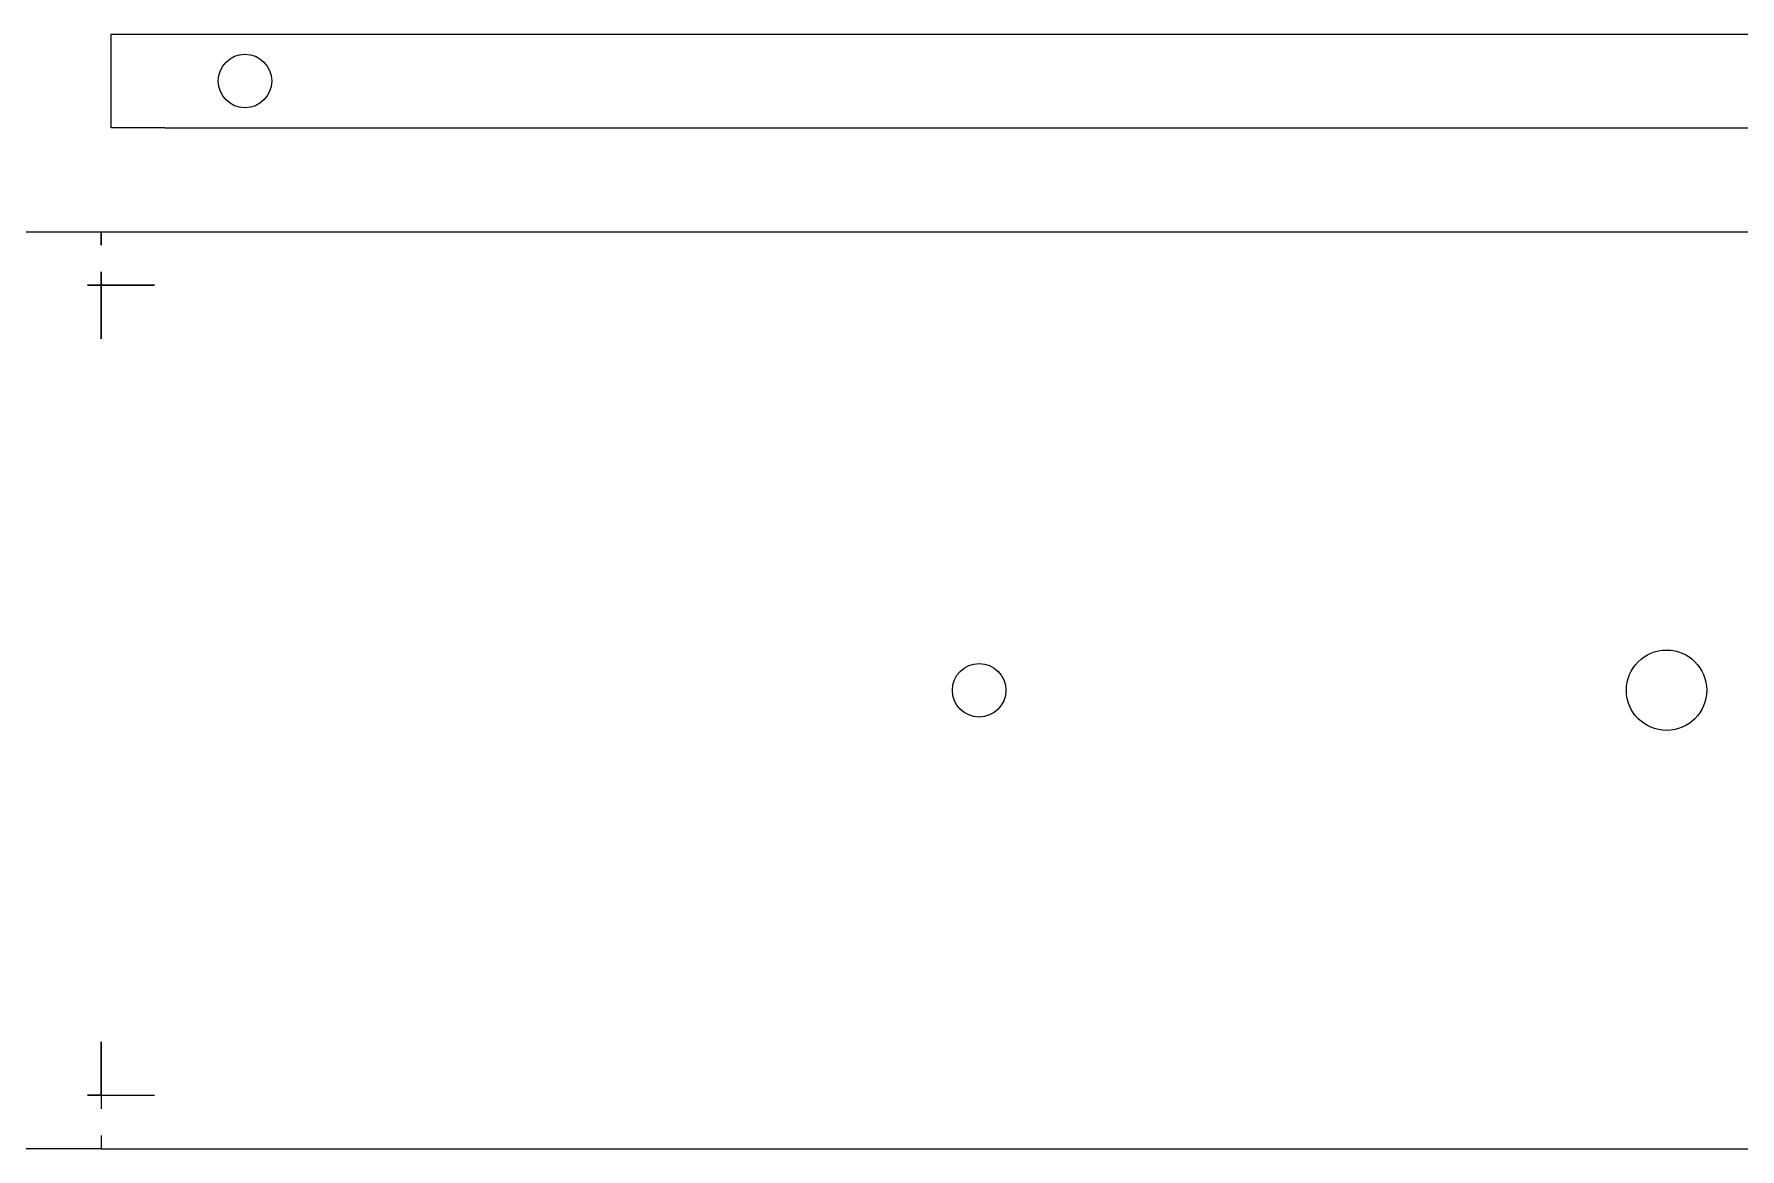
# Model space of a CAD drawing. Header units: millimetres. Extents: x -201 to 223, y -46 to -4.
# Drawn here: x 13.1 to 76.8, y -45.7 to -4.1 of the extents above; entities that cross this region are included whole.
import ezdxf

# ---------------------------------------------------------------- set-up
doc = ezdxf.new("R2010")
doc.units = ezdxf.units.MM
doc.header["$MEASUREMENT"] = 0
doc.layers.add('Layer 1', color=7, linetype='Continuous')

msp = doc.modelspace()

# ---------------------------------------------------------------- linework, layer by layer
at = {"layer": 'Layer 1', "color": 250, "lineweight": 20}
msp.add_ellipse((20.9633, -5.8085), major_axis=(0, 1), ratio=1, dxfattribs=at)
for points, knots in [([(17.9633, -7.5585), (17.9633, -7.5585), (15.9633, -7.5585), (15.9633, -7.5585), (15.9633, -7.5585), (15.9633, -7.5585), (15.9633, -4.0585), (15.9633, -4.0585), (15.9633, -4.0585), (15.9633, -4.0585), (135.9633, -4.0585), (135.9633, -4.0585), (135.9633, -4.0585), (135.9633, -4.0585), (135.9633, -7.5585), (135.9633, -7.5585), (135.9633, -7.5585), (135.9633, -7.5585), (133.9633, -7.5585), (133.9633, -7.5585)], [0, 0, 0, 0, 0.1666667, 0.1666667, 0.1666667, 0.1666667, 0.3333333, 0.3333333, 0.3333333, 0.3333333, 0.5, 0.5, 0.5, 0.5, 0.6666667, 0.6666667, 0.6666667, 0.6666667, 1, 1, 1, 1]), ([(10.5834, -11.9361), (10.5834, -11.9361), (10.5834, -11.4361), (10.5834, -11.4361), (10.5834, -11.4361), (10.5834, -11.4361), (15.5834, -11.4361), (15.5834, -11.4361), (15.5834, -11.4361), (15.5834, -11.4361), (15.5834, -11.9361), (15.5834, -11.9361)], [0, 0, 0, 0, 0.25, 0.25, 0.25, 0.25, 0.5, 0.5, 0.5, 0.5, 1, 1, 1, 1]), ([(15.5834, -11.9361), (15.5834, -11.9361), (15.5834, -11.4361), (15.5834, -11.4361), (15.5834, -11.4361), (15.5834, -11.4361), (17.5834, -11.4361), (17.5834, -11.4361)], [0, 0, 0, 0, 0.3333333, 0.3333333, 0.3333333, 0.3333333, 1, 1, 1, 1]), ([(15.5834, -12.9361), (15.5834, -12.9361), (15.5834, -13.4361), (15.5834, -13.4361), (15.5834, -13.4361), (15.5834, -13.4361), (15.0834, -13.4361), (15.0834, -13.4361)], [0, 0, 0, 0, 0.3333333, 0.3333333, 0.3333333, 0.3333333, 1, 1, 1, 1]), ([(17.5834, -13.4361), (17.5834, -13.4361), (15.5834, -13.4361), (15.5834, -13.4361), (15.5834, -13.4361), (15.5834, -13.4361), (15.5834, -12.9361), (15.5834, -12.9361)], [0, 0, 0, 0, 0.3333333, 0.3333333, 0.3333333, 0.3333333, 1, 1, 1, 1]), ([(15.0834, -13.4361), (15.0834, -13.4361), (15.5834, -13.4361), (15.5834, -13.4361), (15.5834, -13.4361), (15.5834, -13.4361), (15.5834, -15.4361), (15.5834, -15.4361)], [0, 0, 0, 0, 0.3333333, 0.3333333, 0.3333333, 0.3333333, 1, 1, 1, 1]), ([(74.0834, -27.0611), (73.255, -27.0611), (72.5834, -27.7327), (72.5834, -28.5611), (72.5834, -28.5611), (72.5834, -29.3895), (73.255, -30.0611), (74.0834, -30.0611), (74.0834, -30.0611), (74.9118, -30.0611), (75.5834, -29.3895), (75.5834, -28.5611), (75.5834, -28.5611), (75.5834, -27.7327), (74.9118, -27.0611), (74.0834, -27.0611)], [0, 0, 0, 0, 0.2, 0.2, 0.2, 0.2, 0.4, 0.4, 0.4, 0.4, 0.6, 0.6, 0.6, 0.6, 1, 1, 1, 1]), ([(74.0834, -27.0611), (73.255, -27.0611), (72.5834, -27.7327), (72.5834, -28.5611), (72.5834, -28.5611), (72.5834, -29.3895), (73.255, -30.0611), (74.0834, -30.0611), (74.0834, -30.0611), (74.9118, -30.0611), (75.5834, -29.3895), (75.5834, -28.5611), (75.5834, -28.5611), (75.5834, -27.7327), (74.9118, -27.0611), (74.0834, -27.0611)], [0, 0, 0, 0, 0.2, 0.2, 0.2, 0.2, 0.4, 0.4, 0.4, 0.4, 0.6, 0.6, 0.6, 0.6, 1, 1, 1, 1]), ([(74.0834, -27.0611), (73.255, -27.0611), (72.5834, -27.7327), (72.5834, -28.5611), (72.5834, -28.5611), (72.5834, -29.3895), (73.255, -30.0611), (74.0834, -30.0611), (74.0834, -30.0611), (74.9118, -30.0611), (75.5834, -29.3895), (75.5834, -28.5611), (75.5834, -28.5611), (75.5834, -27.7327), (74.9118, -27.0611), (74.0834, -27.0611)], [0, 0, 0, 0, 0.2, 0.2, 0.2, 0.2, 0.4, 0.4, 0.4, 0.4, 0.6, 0.6, 0.6, 0.6, 1, 1, 1, 1]), ([(74.0834, -27.0611), (73.255, -27.0611), (72.5834, -27.7327), (72.5834, -28.5611), (72.5834, -28.5611), (72.5834, -29.3895), (73.255, -30.0611), (74.0834, -30.0611), (74.0834, -30.0611), (74.9118, -30.0611), (75.5834, -29.3895), (75.5834, -28.5611), (75.5834, -28.5611), (75.5834, -27.7327), (74.9118, -27.0611), (74.0834, -27.0611)], [0, 0, 0, 0, 0.2, 0.2, 0.2, 0.2, 0.4, 0.4, 0.4, 0.4, 0.6, 0.6, 0.6, 0.6, 1, 1, 1, 1]), ([(74.0834, -27.0611), (73.255, -27.0611), (72.5834, -27.7327), (72.5834, -28.5611), (72.5834, -28.5611), (72.5834, -29.3895), (73.255, -30.0611), (74.0834, -30.0611), (74.0834, -30.0611), (74.9118, -30.0611), (75.5834, -29.3895), (75.5834, -28.5611), (75.5834, -28.5611), (75.5834, -27.7327), (74.9118, -27.0611), (74.0834, -27.0611)], [0, 0, 0, 0, 0.2, 0.2, 0.2, 0.2, 0.4, 0.4, 0.4, 0.4, 0.6, 0.6, 0.6, 0.6, 1, 1, 1, 1]), ([(74.0834, -27.0611), (73.255, -27.0611), (72.5834, -27.7327), (72.5834, -28.5611), (72.5834, -28.5611), (72.5834, -29.3895), (73.255, -30.0611), (74.0834, -30.0611), (74.0834, -30.0611), (74.9118, -30.0611), (75.5834, -29.3895), (75.5834, -28.5611), (75.5834, -28.5611), (75.5834, -27.7327), (74.9118, -27.0611), (74.0834, -27.0611)], [0, 0, 0, 0, 0.2, 0.2, 0.2, 0.2, 0.4, 0.4, 0.4, 0.4, 0.6, 0.6, 0.6, 0.6, 1, 1, 1, 1]), ([(74.0834, -27.0611), (73.255, -27.0611), (72.5834, -27.7327), (72.5834, -28.5611), (72.5834, -28.5611), (72.5834, -29.3895), (73.255, -30.0611), (74.0834, -30.0611), (74.0834, -30.0611), (74.9118, -30.0611), (75.5834, -29.3895), (75.5834, -28.5611), (75.5834, -28.5611), (75.5834, -27.7327), (74.9118, -27.0611), (74.0834, -27.0611)], [0, 0, 0, 0, 0.2, 0.2, 0.2, 0.2, 0.4, 0.4, 0.4, 0.4, 0.6, 0.6, 0.6, 0.6, 1, 1, 1, 1]), ([(74.0834, -27.0611), (73.255, -27.0611), (72.5834, -27.7327), (72.5834, -28.5611), (72.5834, -28.5611), (72.5834, -29.3895), (73.255, -30.0611), (74.0834, -30.0611), (74.0834, -30.0611), (74.9118, -30.0611), (75.5834, -29.3895), (75.5834, -28.5611), (75.5834, -28.5611), (75.5834, -27.7327), (74.9118, -27.0611), (74.0834, -27.0611)], [0, 0, 0, 0, 0.2, 0.2, 0.2, 0.2, 0.4, 0.4, 0.4, 0.4, 0.6, 0.6, 0.6, 0.6, 1, 1, 1, 1]), ([(74.0834, -27.0611), (73.255, -27.0611), (72.5834, -27.7327), (72.5834, -28.5611), (72.5834, -28.5611), (72.5834, -29.3895), (73.255, -30.0611), (74.0834, -30.0611), (74.0834, -30.0611), (74.9118, -30.0611), (75.5834, -29.3895), (75.5834, -28.5611), (75.5834, -28.5611), (75.5834, -27.7327), (74.9118, -27.0611), (74.0834, -27.0611)], [0, 0, 0, 0, 0.2, 0.2, 0.2, 0.2, 0.4, 0.4, 0.4, 0.4, 0.6, 0.6, 0.6, 0.6, 1, 1, 1, 1]), ([(74.0834, -27.0611), (73.255, -27.0611), (72.5834, -27.7327), (72.5834, -28.5611), (72.5834, -28.5611), (72.5834, -29.3895), (73.255, -30.0611), (74.0834, -30.0611), (74.0834, -30.0611), (74.9118, -30.0611), (75.5834, -29.3895), (75.5834, -28.5611), (75.5834, -28.5611), (75.5834, -27.7327), (74.9118, -27.0611), (74.0834, -27.0611)], [0, 0, 0, 0, 0.2, 0.2, 0.2, 0.2, 0.4, 0.4, 0.4, 0.4, 0.6, 0.6, 0.6, 0.6, 1, 1, 1, 1]), ([(74.0834, -27.0611), (73.255, -27.0611), (72.5834, -27.7327), (72.5834, -28.5611), (72.5834, -28.5611), (72.5834, -29.3895), (73.255, -30.0611), (74.0834, -30.0611), (74.0834, -30.0611), (74.9118, -30.0611), (75.5834, -29.3895), (75.5834, -28.5611), (75.5834, -28.5611), (75.5834, -27.7327), (74.9118, -27.0611), (74.0834, -27.0611)], [0, 0, 0, 0, 0.2, 0.2, 0.2, 0.2, 0.4, 0.4, 0.4, 0.4, 0.6, 0.6, 0.6, 0.6, 1, 1, 1, 1]), ([(74.0834, -27.0611), (73.255, -27.0611), (72.5834, -27.7327), (72.5834, -28.5611), (72.5834, -28.5611), (72.5834, -29.3895), (73.255, -30.0611), (74.0834, -30.0611), (74.0834, -30.0611), (74.9118, -30.0611), (75.5834, -29.3895), (75.5834, -28.5611), (75.5834, -28.5611), (75.5834, -27.7327), (74.9118, -27.0611), (74.0834, -27.0611)], [0, 0, 0, 0, 0.2, 0.2, 0.2, 0.2, 0.4, 0.4, 0.4, 0.4, 0.6, 0.6, 0.6, 0.6, 1, 1, 1, 1]), ([(74.0834, -27.0611), (73.255, -27.0611), (72.5834, -27.7327), (72.5834, -28.5611), (72.5834, -28.5611), (72.5834, -29.3895), (73.255, -30.0611), (74.0834, -30.0611), (74.0834, -30.0611), (74.9118, -30.0611), (75.5834, -29.3895), (75.5834, -28.5611), (75.5834, -28.5611), (75.5834, -27.7327), (74.9118, -27.0611), (74.0834, -27.0611)], [0, 0, 0, 0, 0.2, 0.2, 0.2, 0.2, 0.4, 0.4, 0.4, 0.4, 0.6, 0.6, 0.6, 0.6, 1, 1, 1, 1]), ([(74.0834, -27.0611), (73.255, -27.0611), (72.5834, -27.7327), (72.5834, -28.5611), (72.5834, -28.5611), (72.5834, -29.3895), (73.255, -30.0611), (74.0834, -30.0611), (74.0834, -30.0611), (74.9118, -30.0611), (75.5834, -29.3895), (75.5834, -28.5611), (75.5834, -28.5611), (75.5834, -27.7327), (74.9118, -27.0611), (74.0834, -27.0611)], [0, 0, 0, 0, 0.2, 0.2, 0.2, 0.2, 0.4, 0.4, 0.4, 0.4, 0.6, 0.6, 0.6, 0.6, 1, 1, 1, 1]), ([(74.0834, -27.0611), (73.255, -27.0611), (72.5834, -27.7327), (72.5834, -28.5611), (72.5834, -28.5611), (72.5834, -29.3895), (73.255, -30.0611), (74.0834, -30.0611), (74.0834, -30.0611), (74.9118, -30.0611), (75.5834, -29.3896), (75.5834, -28.5611), (75.5834, -28.5611), (75.5834, -27.7327), (74.9118, -27.0611), (74.0834, -27.0611)], [0, 0, 0, 0, 0.2, 0.2, 0.2, 0.2, 0.4, 0.4, 0.4, 0.4, 0.6, 0.6, 0.6, 0.6, 1, 1, 1, 1]), ([(74.0834, -27.0611), (73.255, -27.0611), (72.5834, -27.7327), (72.5834, -28.5611), (72.5834, -28.5611), (72.5834, -29.3895), (73.255, -30.0611), (74.0834, -30.0611), (74.0834, -30.0611), (74.9118, -30.0611), (75.5834, -29.3896), (75.5834, -28.5611), (75.5834, -28.5611), (75.5834, -27.7327), (74.9118, -27.0611), (74.0834, -27.0611)], [0, 0, 0, 0, 0.2, 0.2, 0.2, 0.2, 0.4, 0.4, 0.4, 0.4, 0.6, 0.6, 0.6, 0.6, 1, 1, 1, 1]), ([(74.0834, -27.0611), (73.255, -27.0611), (72.5834, -27.7327), (72.5834, -28.5611), (72.5834, -28.5611), (72.5834, -29.3895), (73.255, -30.0611), (74.0834, -30.0611), (74.0834, -30.0611), (74.9118, -30.0611), (75.5834, -29.3896), (75.5834, -28.5611), (75.5834, -28.5611), (75.5834, -27.7327), (74.9118, -27.0611), (74.0834, -27.0611)], [0, 0, 0, 0, 0.2, 0.2, 0.2, 0.2, 0.4, 0.4, 0.4, 0.4, 0.6, 0.6, 0.6, 0.6, 1, 1, 1, 1]), ([(74.0834, -27.0611), (73.255, -27.0611), (72.5834, -27.7327), (72.5834, -28.5611), (72.5834, -28.5611), (72.5834, -29.3895), (73.255, -30.0611), (74.0834, -30.0611), (74.0834, -30.0611), (74.9118, -30.0611), (75.5834, -29.3896), (75.5834, -28.5611), (75.5834, -28.5611), (75.5834, -27.7327), (74.9118, -27.0611), (74.0834, -27.0611)], [0, 0, 0, 0, 0.2, 0.2, 0.2, 0.2, 0.4, 0.4, 0.4, 0.4, 0.6, 0.6, 0.6, 0.6, 1, 1, 1, 1]), ([(74.0834, -27.0611), (73.255, -27.0611), (72.5834, -27.7327), (72.5834, -28.5611), (72.5834, -28.5611), (72.5834, -29.3895), (73.255, -30.0611), (74.0834, -30.0611), (74.0834, -30.0611), (74.9118, -30.0611), (75.5834, -29.3896), (75.5834, -28.5611), (75.5834, -28.5611), (75.5834, -27.7327), (74.9118, -27.0611), (74.0834, -27.0611)], [0, 0, 0, 0, 0.2, 0.2, 0.2, 0.2, 0.4, 0.4, 0.4, 0.4, 0.6, 0.6, 0.6, 0.6, 1, 1, 1, 1]), ([(74.0834, -27.0611), (73.255, -27.0611), (72.5834, -27.7327), (72.5834, -28.5611), (72.5834, -28.5611), (72.5834, -29.3895), (73.255, -30.0611), (74.0834, -30.0611), (74.0834, -30.0611), (74.9118, -30.0611), (75.5834, -29.3896), (75.5834, -28.5611), (75.5834, -28.5611), (75.5834, -27.7327), (74.9118, -27.0611), (74.0834, -27.0611)], [0, 0, 0, 0, 0.2, 0.2, 0.2, 0.2, 0.4, 0.4, 0.4, 0.4, 0.6, 0.6, 0.6, 0.6, 1, 1, 1, 1]), ([(74.0834, -27.0611), (73.255, -27.0611), (72.5834, -27.7327), (72.5834, -28.5611), (72.5834, -28.5611), (72.5834, -29.3896), (73.255, -30.0611), (74.0834, -30.0611), (74.0834, -30.0611), (74.9118, -30.0611), (75.5834, -29.3896), (75.5834, -28.5611), (75.5834, -28.5611), (75.5834, -27.7327), (74.9118, -27.0611), (74.0834, -27.0611)], [0, 0, 0, 0, 0.2, 0.2, 0.2, 0.2, 0.4, 0.4, 0.4, 0.4, 0.6, 0.6, 0.6, 0.6, 1, 1, 1, 1]), ([(74.0834, -27.0611), (73.255, -27.0611), (72.5834, -27.7327), (72.5834, -28.5611), (72.5834, -28.5611), (72.5834, -29.3895), (73.255, -30.0611), (74.0834, -30.0611), (74.0834, -30.0611), (74.9118, -30.0611), (75.5834, -29.3895), (75.5834, -28.5611), (75.5834, -28.5611), (75.5834, -27.7327), (74.9118, -27.0611), (74.0834, -27.0611)], [0, 0, 0, 0, 0.2, 0.2, 0.2, 0.2, 0.4, 0.4, 0.4, 0.4, 0.6, 0.6, 0.6, 0.6, 1, 1, 1, 1]), ([(74.0834, -27.0611), (73.255, -27.0611), (72.5834, -27.7327), (72.5834, -28.5611), (72.5834, -28.5611), (72.5834, -29.3895), (73.255, -30.0611), (74.0834, -30.0611), (74.0834, -30.0611), (74.9118, -30.0611), (75.5834, -29.3895), (75.5834, -28.5611), (75.5834, -28.5611), (75.5834, -27.7327), (74.9118, -27.0611), (74.0834, -27.0611)], [0, 0, 0, 0, 0.2, 0.2, 0.2, 0.2, 0.4, 0.4, 0.4, 0.4, 0.6, 0.6, 0.6, 0.6, 1, 1, 1, 1]), ([(74.0834, -27.0611), (73.255, -27.0611), (72.5834, -27.7327), (72.5834, -28.5611), (72.5834, -28.5611), (72.5834, -29.3895), (73.255, -30.0611), (74.0834, -30.0611), (74.0834, -30.0611), (74.9118, -30.0611), (75.5834, -29.3895), (75.5834, -28.5611), (75.5834, -28.5611), (75.5834, -27.7327), (74.9118, -27.0611), (74.0834, -27.0611)], [0, 0, 0, 0, 0.2, 0.2, 0.2, 0.2, 0.4, 0.4, 0.4, 0.4, 0.6, 0.6, 0.6, 0.6, 1, 1, 1, 1]), ([(74.0834, -27.0611), (73.255, -27.0611), (72.5834, -27.7327), (72.5834, -28.5611), (72.5834, -28.5611), (72.5834, -29.3895), (73.255, -30.0611), (74.0834, -30.0611), (74.0834, -30.0611), (74.9118, -30.0611), (75.5834, -29.3895), (75.5834, -28.5611), (75.5834, -28.5611), (75.5834, -27.7327), (74.9118, -27.0611), (74.0834, -27.0611)], [0, 0, 0, 0, 0.2, 0.2, 0.2, 0.2, 0.4, 0.4, 0.4, 0.4, 0.6, 0.6, 0.6, 0.6, 1, 1, 1, 1]), ([(74.0834, -27.0611), (73.255, -27.0611), (72.5834, -27.7327), (72.5834, -28.5611), (72.5834, -28.5611), (72.5834, -29.3895), (73.255, -30.0611), (74.0834, -30.0611), (74.0834, -30.0611), (74.9118, -30.0611), (75.5834, -29.3895), (75.5834, -28.5611), (75.5834, -28.5611), (75.5834, -27.7327), (74.9118, -27.0611), (74.0834, -27.0611)], [0, 0, 0, 0, 0.2, 0.2, 0.2, 0.2, 0.4, 0.4, 0.4, 0.4, 0.6, 0.6, 0.6, 0.6, 1, 1, 1, 1]), ([(74.0834, -27.0611), (73.255, -27.0611), (72.5834, -27.7327), (72.5834, -28.5611), (72.5834, -28.5611), (72.5834, -29.3895), (73.255, -30.0611), (74.0834, -30.0611), (74.0834, -30.0611), (74.9118, -30.0611), (75.5834, -29.3895), (75.5834, -28.5611), (75.5834, -28.5611), (75.5834, -27.7327), (74.9118, -27.0611), (74.0834, -27.0611)], [0, 0, 0, 0, 0.2, 0.2, 0.2, 0.2, 0.4, 0.4, 0.4, 0.4, 0.6, 0.6, 0.6, 0.6, 1, 1, 1, 1]), ([(74.0834, -27.0611), (73.255, -27.0611), (72.5834, -27.7327), (72.5834, -28.5611), (72.5834, -28.5611), (72.5834, -29.3895), (73.255, -30.0611), (74.0834, -30.0611), (74.0834, -30.0611), (74.9118, -30.0611), (75.5834, -29.3895), (75.5834, -28.5611), (75.5834, -28.5611), (75.5834, -27.7327), (74.9118, -27.0611), (74.0834, -27.0611)], [0, 0, 0, 0, 0.2, 0.2, 0.2, 0.2, 0.4, 0.4, 0.4, 0.4, 0.6, 0.6, 0.6, 0.6, 1, 1, 1, 1]), ([(74.0834, -27.0611), (73.255, -27.0611), (72.5834, -27.7327), (72.5834, -28.5611), (72.5834, -28.5611), (72.5834, -29.3895), (73.255, -30.0611), (74.0834, -30.0611), (74.0834, -30.0611), (74.9118, -30.0611), (75.5834, -29.3895), (75.5834, -28.5611), (75.5834, -28.5611), (75.5834, -27.7327), (74.9118, -27.0611), (74.0834, -27.0611)], [0, 0, 0, 0, 0.2, 0.2, 0.2, 0.2, 0.4, 0.4, 0.4, 0.4, 0.6, 0.6, 0.6, 0.6, 1, 1, 1, 1]), ([(74.0834, -27.0611), (73.255, -27.0611), (72.5834, -27.7327), (72.5834, -28.5611), (72.5834, -28.5611), (72.5834, -29.3895), (73.255, -30.0611), (74.0834, -30.0611), (74.0834, -30.0611), (74.9118, -30.0611), (75.5834, -29.3895), (75.5834, -28.5611), (75.5834, -28.5611), (75.5834, -27.7327), (74.9118, -27.0611), (74.0834, -27.0611)], [0, 0, 0, 0, 0.2, 0.2, 0.2, 0.2, 0.4, 0.4, 0.4, 0.4, 0.6, 0.6, 0.6, 0.6, 1, 1, 1, 1]), ([(74.0834, -27.0611), (73.255, -27.0611), (72.5834, -27.7327), (72.5834, -28.5611), (72.5834, -28.5611), (72.5834, -29.3895), (73.255, -30.0611), (74.0834, -30.0611), (74.0834, -30.0611), (74.9118, -30.0611), (75.5834, -29.3895), (75.5834, -28.5611), (75.5834, -28.5611), (75.5834, -27.7327), (74.9118, -27.0611), (74.0834, -27.0611)], [0, 0, 0, 0, 0.2, 0.2, 0.2, 0.2, 0.4, 0.4, 0.4, 0.4, 0.6, 0.6, 0.6, 0.6, 1, 1, 1, 1]), ([(74.0834, -27.0611), (73.255, -27.0611), (72.5834, -27.7327), (72.5834, -28.5611), (72.5834, -28.5611), (72.5834, -29.3895), (73.255, -30.0611), (74.0834, -30.0611), (74.0834, -30.0611), (74.9118, -30.0611), (75.5834, -29.3895), (75.5834, -28.5611), (75.5834, -28.5611), (75.5834, -27.7327), (74.9118, -27.0611), (74.0834, -27.0611)], [0, 0, 0, 0, 0.2, 0.2, 0.2, 0.2, 0.4, 0.4, 0.4, 0.4, 0.6, 0.6, 0.6, 0.6, 1, 1, 1, 1]), ([(74.0834, -27.0611), (73.255, -27.0611), (72.5834, -27.7327), (72.5834, -28.5611), (72.5834, -28.5611), (72.5834, -29.3895), (73.255, -30.0611), (74.0834, -30.0611), (74.0834, -30.0611), (74.9118, -30.0611), (75.5834, -29.3895), (75.5834, -28.5611), (75.5834, -28.5611), (75.5834, -27.7327), (74.9118, -27.0611), (74.0834, -27.0611)], [0, 0, 0, 0, 0.2, 0.2, 0.2, 0.2, 0.4, 0.4, 0.4, 0.4, 0.6, 0.6, 0.6, 0.6, 1, 1, 1, 1]), ([(74.0834, -27.0611), (73.255, -27.0611), (72.5834, -27.7327), (72.5834, -28.5611), (72.5834, -28.5611), (72.5834, -29.3895), (73.255, -30.0611), (74.0834, -30.0611), (74.0834, -30.0611), (74.9118, -30.0611), (75.5834, -29.3895), (75.5834, -28.5611), (75.5834, -28.5611), (75.5834, -27.7327), (74.9118, -27.0611), (74.0834, -27.0611)], [0, 0, 0, 0, 0.2, 0.2, 0.2, 0.2, 0.4, 0.4, 0.4, 0.4, 0.6, 0.6, 0.6, 0.6, 1, 1, 1, 1]), ([(74.0834, -27.0611), (73.255, -27.0611), (72.5834, -27.7327), (72.5834, -28.5611), (72.5834, -28.5611), (72.5834, -29.3895), (73.255, -30.0611), (74.0834, -30.0611), (74.0834, -30.0611), (74.9118, -30.0611), (75.5834, -29.3895), (75.5834, -28.5611), (75.5834, -28.5611), (75.5834, -27.7327), (74.9118, -27.0611), (74.0834, -27.0611)], [0, 0, 0, 0, 0.2, 0.2, 0.2, 0.2, 0.4, 0.4, 0.4, 0.4, 0.6, 0.6, 0.6, 0.6, 1, 1, 1, 1]), ([(74.0834, -27.0611), (73.255, -27.0611), (72.5834, -27.7327), (72.5834, -28.5611), (72.5834, -28.5611), (72.5834, -29.3895), (73.255, -30.0611), (74.0834, -30.0611), (74.0834, -30.0611), (74.9118, -30.0611), (75.5834, -29.3896), (75.5834, -28.5611), (75.5834, -28.5611), (75.5834, -27.7327), (74.9118, -27.0611), (74.0834, -27.0611)], [0, 0, 0, 0, 0.2, 0.2, 0.2, 0.2, 0.4, 0.4, 0.4, 0.4, 0.6, 0.6, 0.6, 0.6, 1, 1, 1, 1]), ([(74.0834, -27.0611), (73.255, -27.0611), (72.5834, -27.7327), (72.5834, -28.5611), (72.5834, -28.5611), (72.5834, -29.3895), (73.255, -30.0611), (74.0834, -30.0611), (74.0834, -30.0611), (74.9118, -30.0611), (75.5834, -29.3896), (75.5834, -28.5611), (75.5834, -28.5611), (75.5834, -27.7327), (74.9118, -27.0611), (74.0834, -27.0611)], [0, 0, 0, 0, 0.2, 0.2, 0.2, 0.2, 0.4, 0.4, 0.4, 0.4, 0.6, 0.6, 0.6, 0.6, 1, 1, 1, 1]), ([(74.0834, -27.0611), (73.255, -27.0611), (72.5834, -27.7327), (72.5834, -28.5611), (72.5834, -28.5611), (72.5834, -29.3895), (73.255, -30.0611), (74.0834, -30.0611), (74.0834, -30.0611), (74.9118, -30.0611), (75.5834, -29.3896), (75.5834, -28.5611), (75.5834, -28.5611), (75.5834, -27.7327), (74.9118, -27.0611), (74.0834, -27.0611)], [0, 0, 0, 0, 0.2, 0.2, 0.2, 0.2, 0.4, 0.4, 0.4, 0.4, 0.6, 0.6, 0.6, 0.6, 1, 1, 1, 1]), ([(74.0834, -27.0611), (73.255, -27.0611), (72.5834, -27.7327), (72.5834, -28.5611), (72.5834, -28.5611), (72.5834, -29.3895), (73.255, -30.0611), (74.0834, -30.0611), (74.0834, -30.0611), (74.9118, -30.0611), (75.5834, -29.3896), (75.5834, -28.5611), (75.5834, -28.5611), (75.5834, -27.7327), (74.9118, -27.0611), (74.0834, -27.0611)], [0, 0, 0, 0, 0.2, 0.2, 0.2, 0.2, 0.4, 0.4, 0.4, 0.4, 0.6, 0.6, 0.6, 0.6, 1, 1, 1, 1]), ([(74.0834, -27.0611), (73.255, -27.0611), (72.5834, -27.7327), (72.5834, -28.5611), (72.5834, -28.5611), (72.5834, -29.3895), (73.255, -30.0611), (74.0834, -30.0611), (74.0834, -30.0611), (74.9118, -30.0611), (75.5834, -29.3896), (75.5834, -28.5611), (75.5834, -28.5611), (75.5834, -27.7327), (74.9118, -27.0611), (74.0834, -27.0611)], [0, 0, 0, 0, 0.2, 0.2, 0.2, 0.2, 0.4, 0.4, 0.4, 0.4, 0.6, 0.6, 0.6, 0.6, 1, 1, 1, 1]), ([(74.0834, -27.0611), (73.255, -27.0611), (72.5834, -27.7327), (72.5834, -28.5611), (72.5834, -28.5611), (72.5834, -29.3895), (73.255, -30.0611), (74.0834, -30.0611), (74.0834, -30.0611), (74.9118, -30.0611), (75.5834, -29.3896), (75.5834, -28.5611), (75.5834, -28.5611), (75.5834, -27.7327), (74.9118, -27.0611), (74.0834, -27.0611)], [0, 0, 0, 0, 0.2, 0.2, 0.2, 0.2, 0.4, 0.4, 0.4, 0.4, 0.6, 0.6, 0.6, 0.6, 1, 1, 1, 1]), ([(74.0834, -27.0611), (73.255, -27.0611), (72.5834, -27.7327), (72.5834, -28.5611), (72.5834, -28.5611), (72.5834, -29.3896), (73.255, -30.0611), (74.0834, -30.0611), (74.0834, -30.0611), (74.9118, -30.0611), (75.5834, -29.3896), (75.5834, -28.5611), (75.5834, -28.5611), (75.5834, -27.7327), (74.9118, -27.0611), (74.0834, -27.0611)], [0, 0, 0, 0, 0.2, 0.2, 0.2, 0.2, 0.4, 0.4, 0.4, 0.4, 0.6, 0.6, 0.6, 0.6, 1, 1, 1, 1]), ([(48.3957, -27.5611), (47.8434, -27.5611), (47.3957, -28.0088), (47.3957, -28.5611), (47.3957, -28.5611), (47.3957, -29.1134), (47.8434, -29.5611), (48.3957, -29.5611), (48.3957, -29.5611), (48.948, -29.5611), (49.3957, -29.1134), (49.3957, -28.5611), (49.3957, -28.5611), (49.3957, -28.0088), (48.948, -27.5611), (48.3957, -27.5611)], [0, 0, 0, 0, 0.2, 0.2, 0.2, 0.2, 0.4, 0.4, 0.4, 0.4, 0.6, 0.6, 0.6, 0.6, 1, 1, 1, 1]), ([(48.3957, -27.5611), (47.8434, -27.5611), (47.3957, -28.0088), (47.3957, -28.5611), (47.3957, -28.5611), (47.3957, -29.1134), (47.8434, -29.5611), (48.3957, -29.5611), (48.3957, -29.5611), (48.948, -29.5611), (49.3957, -29.1134), (49.3957, -28.5611), (49.3957, -28.5611), (49.3957, -28.0088), (48.948, -27.5611), (48.3957, -27.5611)], [0, 0, 0, 0, 0.2, 0.2, 0.2, 0.2, 0.4, 0.4, 0.4, 0.4, 0.6, 0.6, 0.6, 0.6, 1, 1, 1, 1]), ([(48.3957, -27.5611), (47.8434, -27.5611), (47.3957, -28.0088), (47.3957, -28.5611), (47.3957, -28.5611), (47.3957, -29.1134), (47.8434, -29.5611), (48.3957, -29.5611), (48.3957, -29.5611), (48.948, -29.5611), (49.3957, -29.1134), (49.3957, -28.5611), (49.3957, -28.5611), (49.3957, -28.0088), (48.948, -27.5611), (48.3957, -27.5611)], [0, 0, 0, 0, 0.2, 0.2, 0.2, 0.2, 0.4, 0.4, 0.4, 0.4, 0.6, 0.6, 0.6, 0.6, 1, 1, 1, 1]), ([(48.3957, -27.5611), (47.8434, -27.5611), (47.3957, -28.0088), (47.3957, -28.5611), (47.3957, -28.5611), (47.3957, -29.1134), (47.8434, -29.5611), (48.3957, -29.5611), (48.3957, -29.5611), (48.948, -29.5611), (49.3957, -29.1134), (49.3957, -28.5611), (49.3957, -28.5611), (49.3957, -28.0088), (48.948, -27.5611), (48.3957, -27.5611)], [0, 0, 0, 0, 0.2, 0.2, 0.2, 0.2, 0.4, 0.4, 0.4, 0.4, 0.6, 0.6, 0.6, 0.6, 1, 1, 1, 1]), ([(48.3957, -27.5611), (47.8434, -27.5611), (47.3957, -28.0088), (47.3957, -28.5611), (47.3957, -28.5611), (47.3957, -29.1134), (47.8434, -29.5611), (48.3957, -29.5611), (48.3957, -29.5611), (48.948, -29.5611), (49.3957, -29.1134), (49.3957, -28.5611), (49.3957, -28.5611), (49.3957, -28.0088), (48.948, -27.5611), (48.3957, -27.5611)], [0, 0, 0, 0, 0.2, 0.2, 0.2, 0.2, 0.4, 0.4, 0.4, 0.4, 0.6, 0.6, 0.6, 0.6, 1, 1, 1, 1]), ([(48.3957, -27.5611), (47.8434, -27.5611), (47.3957, -28.0088), (47.3957, -28.5611), (47.3957, -28.5611), (47.3957, -29.1134), (47.8434, -29.5611), (48.3957, -29.5611), (48.3957, -29.5611), (48.948, -29.5611), (49.3957, -29.1134), (49.3957, -28.5611), (49.3957, -28.5611), (49.3957, -28.0088), (48.948, -27.5611), (48.3957, -27.5611)], [0, 0, 0, 0, 0.2, 0.2, 0.2, 0.2, 0.4, 0.4, 0.4, 0.4, 0.6, 0.6, 0.6, 0.6, 1, 1, 1, 1]), ([(48.3957, -27.5611), (47.8434, -27.5611), (47.3957, -28.0088), (47.3957, -28.5611), (47.3957, -28.5611), (47.3957, -29.1134), (47.8434, -29.5611), (48.3957, -29.5611), (48.3957, -29.5611), (48.948, -29.5611), (49.3957, -29.1134), (49.3957, -28.5611), (49.3957, -28.5611), (49.3957, -28.0088), (48.948, -27.5611), (48.3957, -27.5611)], [0, 0, 0, 0, 0.2, 0.2, 0.2, 0.2, 0.4, 0.4, 0.4, 0.4, 0.6, 0.6, 0.6, 0.6, 1, 1, 1, 1]), ([(48.3957, -27.5611), (47.8434, -27.5611), (47.3957, -28.0088), (47.3957, -28.5611), (47.3957, -28.5611), (47.3957, -29.1134), (47.8434, -29.5611), (48.3957, -29.5611), (48.3957, -29.5611), (48.948, -29.5611), (49.3957, -29.1134), (49.3957, -28.5611), (49.3957, -28.5611), (49.3957, -28.0088), (48.948, -27.5611), (48.3957, -27.5611)], [0, 0, 0, 0, 0.2, 0.2, 0.2, 0.2, 0.4, 0.4, 0.4, 0.4, 0.6, 0.6, 0.6, 0.6, 1, 1, 1, 1]), ([(48.3957, -27.5611), (47.8434, -27.5611), (47.3957, -28.0088), (47.3957, -28.5611), (47.3957, -28.5611), (47.3957, -29.1134), (47.8434, -29.5611), (48.3957, -29.5611), (48.3957, -29.5611), (48.948, -29.5611), (49.3957, -29.1134), (49.3957, -28.5611), (49.3957, -28.5611), (49.3957, -28.0088), (48.948, -27.5611), (48.3957, -27.5611)], [0, 0, 0, 0, 0.2, 0.2, 0.2, 0.2, 0.4, 0.4, 0.4, 0.4, 0.6, 0.6, 0.6, 0.6, 1, 1, 1, 1]), ([(48.3957, -27.5611), (47.8434, -27.5611), (47.3957, -28.0088), (47.3957, -28.5611), (47.3957, -28.5611), (47.3957, -29.1134), (47.8434, -29.5611), (48.3957, -29.5611), (48.3957, -29.5611), (48.948, -29.5611), (49.3957, -29.1134), (49.3957, -28.5611), (49.3957, -28.5611), (49.3957, -28.0088), (48.948, -27.5611), (48.3957, -27.5611)], [0, 0, 0, 0, 0.2, 0.2, 0.2, 0.2, 0.4, 0.4, 0.4, 0.4, 0.6, 0.6, 0.6, 0.6, 1, 1, 1, 1]), ([(48.3957, -27.5611), (47.8434, -27.5611), (47.3957, -28.0088), (47.3957, -28.5611), (47.3957, -28.5611), (47.3957, -29.1134), (47.8434, -29.5611), (48.3957, -29.5611), (48.3957, -29.5611), (48.948, -29.5611), (49.3957, -29.1134), (49.3957, -28.5611), (49.3957, -28.5611), (49.3957, -28.0088), (48.948, -27.5611), (48.3957, -27.5611)], [0, 0, 0, 0, 0.2, 0.2, 0.2, 0.2, 0.4, 0.4, 0.4, 0.4, 0.6, 0.6, 0.6, 0.6, 1, 1, 1, 1]), ([(48.3957, -27.5611), (47.8434, -27.5611), (47.3957, -28.0088), (47.3957, -28.5611), (47.3957, -28.5611), (47.3957, -29.1134), (47.8434, -29.5611), (48.3957, -29.5611), (48.3957, -29.5611), (48.948, -29.5611), (49.3957, -29.1134), (49.3957, -28.5611), (49.3957, -28.5611), (49.3957, -28.0088), (48.948, -27.5611), (48.3957, -27.5611)], [0, 0, 0, 0, 0.2, 0.2, 0.2, 0.2, 0.4, 0.4, 0.4, 0.4, 0.6, 0.6, 0.6, 0.6, 1, 1, 1, 1]), ([(48.3957, -27.5611), (47.8434, -27.5611), (47.3957, -28.0088), (47.3957, -28.5611), (47.3957, -28.5611), (47.3957, -29.1134), (47.8434, -29.5611), (48.3957, -29.5611), (48.3957, -29.5611), (48.948, -29.5611), (49.3957, -29.1134), (49.3957, -28.5611), (49.3957, -28.5611), (49.3957, -28.0088), (48.948, -27.5611), (48.3957, -27.5611)], [0, 0, 0, 0, 0.2, 0.2, 0.2, 0.2, 0.4, 0.4, 0.4, 0.4, 0.6, 0.6, 0.6, 0.6, 1, 1, 1, 1]), ([(48.3957, -27.5611), (47.8434, -27.5611), (47.3957, -28.0088), (47.3957, -28.5611), (47.3957, -28.5611), (47.3957, -29.1134), (47.8434, -29.5611), (48.3957, -29.5611), (48.3957, -29.5611), (48.948, -29.5611), (49.3957, -29.1134), (49.3957, -28.5611), (49.3957, -28.5611), (49.3957, -28.0088), (48.948, -27.5611), (48.3957, -27.5611)], [0, 0, 0, 0, 0.2, 0.2, 0.2, 0.2, 0.4, 0.4, 0.4, 0.4, 0.6, 0.6, 0.6, 0.6, 1, 1, 1, 1]), ([(48.3957, -27.5611), (47.8434, -27.5611), (47.3957, -28.0088), (47.3957, -28.5611), (47.3957, -28.5611), (47.3957, -29.1134), (47.8434, -29.5611), (48.3957, -29.5611), (48.3957, -29.5611), (48.948, -29.5611), (49.3957, -29.1134), (49.3957, -28.5611), (49.3957, -28.5611), (49.3957, -28.0088), (48.948, -27.5611), (48.3957, -27.5611)], [0, 0, 0, 0, 0.2, 0.2, 0.2, 0.2, 0.4, 0.4, 0.4, 0.4, 0.6, 0.6, 0.6, 0.6, 1, 1, 1, 1]), ([(48.3957, -27.5611), (47.8434, -27.5611), (47.3957, -28.0088), (47.3957, -28.5611), (47.3957, -28.5611), (47.3957, -29.1134), (47.8434, -29.5611), (48.3957, -29.5611), (48.3957, -29.5611), (48.948, -29.5611), (49.3957, -29.1134), (49.3957, -28.5611), (49.3957, -28.5611), (49.3957, -28.0088), (48.948, -27.5611), (48.3957, -27.5611)], [0, 0, 0, 0, 0.2, 0.2, 0.2, 0.2, 0.4, 0.4, 0.4, 0.4, 0.6, 0.6, 0.6, 0.6, 1, 1, 1, 1]), ([(48.3957, -27.5611), (47.8434, -27.5611), (47.3957, -28.0088), (47.3957, -28.5611), (47.3957, -28.5611), (47.3957, -29.1134), (47.8434, -29.5611), (48.3957, -29.5611), (48.3957, -29.5611), (48.948, -29.5611), (49.3957, -29.1134), (49.3957, -28.5611), (49.3957, -28.5611), (49.3957, -28.0088), (48.948, -27.5611), (48.3957, -27.5611)], [0, 0, 0, 0, 0.2, 0.2, 0.2, 0.2, 0.4, 0.4, 0.4, 0.4, 0.6, 0.6, 0.6, 0.6, 1, 1, 1, 1]), ([(48.3957, -27.5611), (47.8434, -27.5611), (47.3957, -28.0088), (47.3957, -28.5611), (47.3957, -28.5611), (47.3957, -29.1134), (47.8434, -29.5611), (48.3957, -29.5611), (48.3957, -29.5611), (48.948, -29.5611), (49.3957, -29.1134), (49.3957, -28.5611), (49.3957, -28.5611), (49.3957, -28.0088), (48.948, -27.5611), (48.3957, -27.5611)], [0, 0, 0, 0, 0.2, 0.2, 0.2, 0.2, 0.4, 0.4, 0.4, 0.4, 0.6, 0.6, 0.6, 0.6, 1, 1, 1, 1]), ([(48.3957, -27.5611), (47.8434, -27.5611), (47.3957, -28.0088), (47.3957, -28.5611), (47.3957, -28.5611), (47.3957, -29.1134), (47.8434, -29.5611), (48.3957, -29.5611), (48.3957, -29.5611), (48.948, -29.5611), (49.3957, -29.1134), (49.3957, -28.5611), (49.3957, -28.5611), (49.3957, -28.0088), (48.948, -27.5611), (48.3957, -27.5611)], [0, 0, 0, 0, 0.2, 0.2, 0.2, 0.2, 0.4, 0.4, 0.4, 0.4, 0.6, 0.6, 0.6, 0.6, 1, 1, 1, 1]), ([(48.3957, -27.5611), (47.8434, -27.5611), (47.3957, -28.0088), (47.3957, -28.5611), (47.3957, -28.5611), (47.3957, -29.1134), (47.8434, -29.5611), (48.3957, -29.5611), (48.3957, -29.5611), (48.948, -29.5611), (49.3957, -29.1134), (49.3957, -28.5611), (49.3957, -28.5611), (49.3957, -28.0088), (48.948, -27.5611), (48.3957, -27.5611)], [0, 0, 0, 0, 0.2, 0.2, 0.2, 0.2, 0.4, 0.4, 0.4, 0.4, 0.6, 0.6, 0.6, 0.6, 1, 1, 1, 1]), ([(48.3957, -27.5611), (47.8434, -27.5611), (47.3957, -28.0088), (47.3957, -28.5611), (47.3957, -28.5611), (47.3957, -29.1134), (47.8434, -29.5611), (48.3957, -29.5611), (48.3957, -29.5611), (48.948, -29.5611), (49.3957, -29.1134), (49.3957, -28.5611), (49.3957, -28.5611), (49.3957, -28.0088), (48.948, -27.5611), (48.3957, -27.5611)], [0, 0, 0, 0, 0.2, 0.2, 0.2, 0.2, 0.4, 0.4, 0.4, 0.4, 0.6, 0.6, 0.6, 0.6, 1, 1, 1, 1]), ([(48.3957, -27.5611), (47.8434, -27.5611), (47.3957, -28.0088), (47.3957, -28.5611), (47.3957, -28.5611), (47.3957, -29.1134), (47.8434, -29.5611), (48.3957, -29.5611), (48.3957, -29.5611), (48.948, -29.5611), (49.3957, -29.1134), (49.3957, -28.5611), (49.3957, -28.5611), (49.3957, -28.0088), (48.948, -27.5611), (48.3957, -27.5611)], [0, 0, 0, 0, 0.2, 0.2, 0.2, 0.2, 0.4, 0.4, 0.4, 0.4, 0.6, 0.6, 0.6, 0.6, 1, 1, 1, 1]), ([(48.3957, -27.5611), (47.8434, -27.5611), (47.3957, -28.0088), (47.3957, -28.5611), (47.3957, -28.5611), (47.3957, -29.1134), (47.8434, -29.5611), (48.3957, -29.5611), (48.3957, -29.5611), (48.948, -29.5611), (49.3957, -29.1134), (49.3957, -28.5611), (49.3957, -28.5611), (49.3957, -28.0088), (48.948, -27.5611), (48.3957, -27.5611)], [0, 0, 0, 0, 0.2, 0.2, 0.2, 0.2, 0.4, 0.4, 0.4, 0.4, 0.6, 0.6, 0.6, 0.6, 1, 1, 1, 1]), ([(48.3957, -27.5611), (47.8434, -27.5611), (47.3957, -28.0088), (47.3957, -28.5611), (47.3957, -28.5611), (47.3957, -29.1134), (47.8434, -29.5611), (48.3957, -29.5611), (48.3957, -29.5611), (48.948, -29.5611), (49.3957, -29.1134), (49.3957, -28.5611), (49.3957, -28.5611), (49.3957, -28.0088), (48.948, -27.5611), (48.3957, -27.5611)], [0, 0, 0, 0, 0.2, 0.2, 0.2, 0.2, 0.4, 0.4, 0.4, 0.4, 0.6, 0.6, 0.6, 0.6, 1, 1, 1, 1]), ([(48.3957, -27.5611), (47.8434, -27.5611), (47.3957, -28.0088), (47.3957, -28.5611), (47.3957, -28.5611), (47.3957, -29.1134), (47.8434, -29.5611), (48.3957, -29.5611), (48.3957, -29.5611), (48.948, -29.5611), (49.3957, -29.1134), (49.3957, -28.5611), (49.3957, -28.5611), (49.3957, -28.0088), (48.948, -27.5611), (48.3957, -27.5611)], [0, 0, 0, 0, 0.2, 0.2, 0.2, 0.2, 0.4, 0.4, 0.4, 0.4, 0.6, 0.6, 0.6, 0.6, 1, 1, 1, 1]), ([(48.3957, -27.5611), (47.8434, -27.5611), (47.3957, -28.0088), (47.3957, -28.5611), (47.3957, -28.5611), (47.3957, -29.1134), (47.8434, -29.5611), (48.3957, -29.5611), (48.3957, -29.5611), (48.948, -29.5611), (49.3957, -29.1134), (49.3957, -28.5611), (49.3957, -28.5611), (49.3957, -28.0088), (48.948, -27.5611), (48.3957, -27.5611)], [0, 0, 0, 0, 0.2, 0.2, 0.2, 0.2, 0.4, 0.4, 0.4, 0.4, 0.6, 0.6, 0.6, 0.6, 1, 1, 1, 1]), ([(48.3957, -27.5611), (47.8434, -27.5611), (47.3957, -28.0088), (47.3957, -28.5611), (47.3957, -28.5611), (47.3957, -29.1134), (47.8434, -29.5611), (48.3957, -29.5611), (48.3957, -29.5611), (48.948, -29.5611), (49.3957, -29.1134), (49.3957, -28.5611), (49.3957, -28.5611), (49.3957, -28.0088), (48.948, -27.5611), (48.3957, -27.5611)], [0, 0, 0, 0, 0.2, 0.2, 0.2, 0.2, 0.4, 0.4, 0.4, 0.4, 0.6, 0.6, 0.6, 0.6, 1, 1, 1, 1]), ([(48.3957, -27.5611), (47.8434, -27.5611), (47.3957, -28.0088), (47.3957, -28.5611), (47.3957, -28.5611), (47.3957, -29.1134), (47.8434, -29.5611), (48.3957, -29.5611), (48.3957, -29.5611), (48.948, -29.5611), (49.3957, -29.1134), (49.3957, -28.5611), (49.3957, -28.5611), (49.3957, -28.0088), (48.948, -27.5611), (48.3957, -27.5611)], [0, 0, 0, 0, 0.2, 0.2, 0.2, 0.2, 0.4, 0.4, 0.4, 0.4, 0.6, 0.6, 0.6, 0.6, 1, 1, 1, 1]), ([(48.3957, -27.5611), (47.8434, -27.5611), (47.3957, -28.0088), (47.3957, -28.5611), (47.3957, -28.5611), (47.3957, -29.1134), (47.8434, -29.5611), (48.3957, -29.5611), (48.3957, -29.5611), (48.948, -29.5611), (49.3957, -29.1134), (49.3957, -28.5611), (49.3957, -28.5611), (49.3957, -28.0088), (48.948, -27.5611), (48.3957, -27.5611)], [0, 0, 0, 0, 0.2, 0.2, 0.2, 0.2, 0.4, 0.4, 0.4, 0.4, 0.6, 0.6, 0.6, 0.6, 1, 1, 1, 1]), ([(48.3957, -27.5611), (47.8434, -27.5611), (47.3957, -28.0088), (47.3957, -28.5611), (47.3957, -28.5611), (47.3957, -29.1134), (47.8434, -29.5611), (48.3957, -29.5611), (48.3957, -29.5611), (48.948, -29.5611), (49.3957, -29.1134), (49.3957, -28.5611), (49.3957, -28.5611), (49.3957, -28.0088), (48.948, -27.5611), (48.3957, -27.5611)], [0, 0, 0, 0, 0.2, 0.2, 0.2, 0.2, 0.4, 0.4, 0.4, 0.4, 0.6, 0.6, 0.6, 0.6, 1, 1, 1, 1]), ([(48.3957, -27.5611), (47.8434, -27.5611), (47.3957, -28.0088), (47.3957, -28.5611), (47.3957, -28.5611), (47.3957, -29.1134), (47.8434, -29.5611), (48.3957, -29.5611), (48.3957, -29.5611), (48.948, -29.5611), (49.3957, -29.1134), (49.3957, -28.5611), (49.3957, -28.5611), (49.3957, -28.0088), (48.948, -27.5611), (48.3957, -27.5611)], [0, 0, 0, 0, 0.2, 0.2, 0.2, 0.2, 0.4, 0.4, 0.4, 0.4, 0.6, 0.6, 0.6, 0.6, 1, 1, 1, 1]), ([(48.3957, -27.5611), (47.8434, -27.5611), (47.3957, -28.0088), (47.3957, -28.5611), (47.3957, -28.5611), (47.3957, -29.1134), (47.8434, -29.5611), (48.3957, -29.5611), (48.3957, -29.5611), (48.948, -29.5611), (49.3957, -29.1134), (49.3957, -28.5611), (49.3957, -28.5611), (49.3957, -28.0088), (48.948, -27.5611), (48.3957, -27.5611)], [0, 0, 0, 0, 0.2, 0.2, 0.2, 0.2, 0.4, 0.4, 0.4, 0.4, 0.6, 0.6, 0.6, 0.6, 1, 1, 1, 1]), ([(48.3957, -27.5611), (47.8434, -27.5611), (47.3957, -28.0088), (47.3957, -28.5611), (47.3957, -28.5611), (47.3957, -29.1134), (47.8434, -29.5611), (48.3957, -29.5611), (48.3957, -29.5611), (48.948, -29.5611), (49.3957, -29.1134), (49.3957, -28.5611), (49.3957, -28.5611), (49.3957, -28.0088), (48.948, -27.5611), (48.3957, -27.5611)], [0, 0, 0, 0, 0.2, 0.2, 0.2, 0.2, 0.4, 0.4, 0.4, 0.4, 0.6, 0.6, 0.6, 0.6, 1, 1, 1, 1]), ([(48.3957, -27.5611), (47.8434, -27.5611), (47.3957, -28.0088), (47.3957, -28.5611), (47.3957, -28.5611), (47.3957, -29.1134), (47.8434, -29.5611), (48.3957, -29.5611), (48.3957, -29.5611), (48.948, -29.5611), (49.3957, -29.1134), (49.3957, -28.5611), (49.3957, -28.5611), (49.3957, -28.0088), (48.948, -27.5611), (48.3957, -27.5611)], [0, 0, 0, 0, 0.2, 0.2, 0.2, 0.2, 0.4, 0.4, 0.4, 0.4, 0.6, 0.6, 0.6, 0.6, 1, 1, 1, 1]), ([(48.3957, -27.5611), (47.8434, -27.5611), (47.3957, -28.0088), (47.3957, -28.5611), (47.3957, -28.5611), (47.3957, -29.1134), (47.8434, -29.5611), (48.3957, -29.5611), (48.3957, -29.5611), (48.948, -29.5611), (49.3957, -29.1134), (49.3957, -28.5611), (49.3957, -28.5611), (49.3957, -28.0088), (48.948, -27.5611), (48.3957, -27.5611)], [0, 0, 0, 0, 0.2, 0.2, 0.2, 0.2, 0.4, 0.4, 0.4, 0.4, 0.6, 0.6, 0.6, 0.6, 1, 1, 1, 1]), ([(48.3957, -27.5611), (47.8434, -27.5611), (47.3957, -28.0088), (47.3957, -28.5611), (47.3957, -28.5611), (47.3957, -29.1134), (47.8434, -29.5611), (48.3957, -29.5611), (48.3957, -29.5611), (48.948, -29.5611), (49.3957, -29.1134), (49.3957, -28.5611), (49.3957, -28.5611), (49.3957, -28.0088), (48.948, -27.5611), (48.3957, -27.5611)], [0, 0, 0, 0, 0.2, 0.2, 0.2, 0.2, 0.4, 0.4, 0.4, 0.4, 0.6, 0.6, 0.6, 0.6, 1, 1, 1, 1]), ([(48.3957, -27.5611), (47.8434, -27.5611), (47.3957, -28.0088), (47.3957, -28.5611), (47.3957, -28.5611), (47.3957, -29.1134), (47.8434, -29.5611), (48.3957, -29.5611), (48.3957, -29.5611), (48.948, -29.5611), (49.3957, -29.1134), (49.3957, -28.5611), (49.3957, -28.5611), (49.3957, -28.0088), (48.948, -27.5611), (48.3957, -27.5611)], [0, 0, 0, 0, 0.2, 0.2, 0.2, 0.2, 0.4, 0.4, 0.4, 0.4, 0.6, 0.6, 0.6, 0.6, 1, 1, 1, 1]), ([(48.3957, -27.5611), (47.8434, -27.5611), (47.3957, -28.0088), (47.3957, -28.5611), (47.3957, -28.5611), (47.3957, -29.1134), (47.8434, -29.5611), (48.3957, -29.5611), (48.3957, -29.5611), (48.948, -29.5611), (49.3957, -29.1134), (49.3957, -28.5611), (49.3957, -28.5611), (49.3957, -28.0088), (48.948, -27.5611), (48.3957, -27.5611)], [0, 0, 0, 0, 0.2, 0.2, 0.2, 0.2, 0.4, 0.4, 0.4, 0.4, 0.6, 0.6, 0.6, 0.6, 1, 1, 1, 1]), ([(48.3957, -27.5611), (47.8434, -27.5611), (47.3957, -28.0088), (47.3957, -28.5611), (47.3957, -28.5611), (47.3957, -29.1134), (47.8434, -29.5611), (48.3957, -29.5611), (48.3957, -29.5611), (48.948, -29.5611), (49.3957, -29.1134), (49.3957, -28.5611), (49.3957, -28.5611), (49.3957, -28.0088), (48.948, -27.5611), (48.3957, -27.5611)], [0, 0, 0, 0, 0.2, 0.2, 0.2, 0.2, 0.4, 0.4, 0.4, 0.4, 0.6, 0.6, 0.6, 0.6, 1, 1, 1, 1]), ([(48.3957, -27.5611), (47.8434, -27.5611), (47.3957, -28.0088), (47.3957, -28.5611), (47.3957, -28.5611), (47.3957, -29.1134), (47.8434, -29.5611), (48.3957, -29.5611), (48.3957, -29.5611), (48.948, -29.5611), (49.3957, -29.1134), (49.3957, -28.5611), (49.3957, -28.5611), (49.3957, -28.0088), (48.948, -27.5611), (48.3957, -27.5611)], [0, 0, 0, 0, 0.2, 0.2, 0.2, 0.2, 0.4, 0.4, 0.4, 0.4, 0.6, 0.6, 0.6, 0.6, 1, 1, 1, 1]), ([(48.3957, -27.5611), (47.8434, -27.5611), (47.3957, -28.0088), (47.3957, -28.5611), (47.3957, -28.5611), (47.3957, -29.1134), (47.8434, -29.5611), (48.3957, -29.5611), (48.3957, -29.5611), (48.948, -29.5611), (49.3957, -29.1134), (49.3957, -28.5611), (49.3957, -28.5611), (49.3957, -28.0088), (48.948, -27.5611), (48.3957, -27.5611)], [0, 0, 0, 0, 0.2, 0.2, 0.2, 0.2, 0.4, 0.4, 0.4, 0.4, 0.6, 0.6, 0.6, 0.6, 1, 1, 1, 1]), ([(48.3957, -27.5611), (47.8434, -27.5611), (47.3957, -28.0088), (47.3957, -28.5611), (47.3957, -28.5611), (47.3957, -29.1134), (47.8434, -29.5611), (48.3957, -29.5611), (48.3957, -29.5611), (48.948, -29.5611), (49.3957, -29.1134), (49.3957, -28.5611), (49.3957, -28.5611), (49.3957, -28.0088), (48.948, -27.5611), (48.3957, -27.5611)], [0, 0, 0, 0, 0.2, 0.2, 0.2, 0.2, 0.4, 0.4, 0.4, 0.4, 0.6, 0.6, 0.6, 0.6, 1, 1, 1, 1]), ([(15.5834, -41.6861), (15.5834, -41.6861), (15.5834, -43.6861), (15.5834, -43.6861), (15.5834, -43.6861), (15.5834, -43.6861), (15.0834, -43.6861), (15.0834, -43.6861)], [0, 0, 0, 0, 0.3333333, 0.3333333, 0.3333333, 0.3333333, 1, 1, 1, 1]), ([(15.0834, -43.6861), (15.0834, -43.6861), (15.5834, -43.6861), (15.5834, -43.6861), (15.5834, -43.6861), (15.5834, -43.6861), (15.5834, -44.1861), (15.5834, -44.1861)], [0, 0, 0, 0, 0.3333333, 0.3333333, 0.3333333, 0.3333333, 1, 1, 1, 1]), ([(15.5834, -45.1861), (15.5834, -45.1861), (15.5834, -45.6861), (15.5834, -45.6861), (15.5834, -45.6861), (15.5834, -45.6861), (10.5834, -45.6861), (10.5834, -45.6861), (10.5834, -45.6861), (10.5834, -45.6861), (10.5834, -45.1861), (10.5834, -45.1861)], [0, 0, 0, 0, 0.25, 0.25, 0.25, 0.25, 0.5, 0.5, 0.5, 0.5, 1, 1, 1, 1])]:
    msp.add_open_spline(points, degree=3, knots=knots, dxfattribs=at)
for points in [[(17.9633, -7.5585), (17.9633, -7.5585), (134.9633, -7.5585), (134.9633, -7.5585)], [(15.5834, -11.4361), (15.5834, -11.4361), (15.5834, -11.9361), (15.5834, -11.9361)], [(15.5834, -11.4361), (15.5834, -11.4361), (17.5834, -11.4361), (17.5834, -11.4361)], [(17.5834, -11.4361), (17.5834, -11.4361), (133.5834, -11.4361), (133.5834, -11.4361)], [(15.5834, -12.9361), (15.5834, -12.9361), (15.5834, -13.4361), (15.5834, -13.4361)], [(15.0834, -13.4361), (15.0834, -13.4361), (15.5834, -13.4361), (15.5834, -13.4361)], [(17.5834, -13.4361), (17.5834, -13.4361), (15.5834, -13.4361), (15.5834, -13.4361)], [(15.5834, -13.4361), (15.5834, -13.4361), (17.5834, -13.4361), (17.5834, -13.4361)], [(15.5834, -15.4361), (15.5834, -15.4361), (15.5834, -13.4361), (15.5834, -13.4361)], [(17.5834, -13.4361), (17.5834, -13.4361), (15.5834, -13.4361), (15.5834, -13.4361)], [(74.0834, -27.0611), (74.0834, -27.0611), (74.0834, -27.0611), (74.0834, -27.0611)], [(74.0834, -27.0611), (74.0834, -27.0611), (74.0834, -27.0611), (74.0834, -27.0611)], [(74.0834, -27.0611), (74.0834, -27.0611), (74.0834, -27.0611), (74.0834, -27.0611)], [(74.0834, -27.0611), (74.0834, -27.0611), (74.0834, -27.0611), (74.0834, -27.0611)], [(48.3957, -27.5611), (48.3957, -27.5611), (48.3957, -27.5611), (48.3957, -27.5611)], [(48.3957, -27.5611), (48.3957, -27.5611), (48.3957, -27.5611), (48.3957, -27.5611)], [(48.3957, -27.5611), (48.3957, -27.5611), (48.3957, -27.5611), (48.3957, -27.5611)], [(48.3957, -27.5611), (48.3957, -27.5611), (48.3957, -27.5611), (48.3957, -27.5611)], [(47.3957, -28.5611), (47.3957, -28.5611), (47.3957, -28.5611), (47.3957, -28.5611)], [(47.3957, -28.5611), (47.3957, -28.5611), (47.3957, -28.5611), (47.3957, -28.5611)], [(49.3957, -28.5611), (49.3957, -28.5611), (49.3957, -28.5611), (49.3957, -28.5611)], [(49.3957, -28.5611), (49.3957, -28.5611), (49.3957, -28.5611), (49.3957, -28.5611)], [(72.5834, -28.5611), (72.5834, -28.5611), (72.5834, -28.5611), (72.5834, -28.5611)], [(72.5834, -28.5611), (72.5834, -28.5611), (72.5834, -28.5611), (72.5834, -28.5611)], [(75.5834, -28.5611), (75.5834, -28.5611), (75.5834, -28.5611), (75.5834, -28.5611)], [(75.5834, -28.5611), (75.5834, -28.5611), (75.5834, -28.5611), (75.5834, -28.5611)], [(48.3957, -29.5611), (48.3957, -29.5611), (48.3957, -29.5611), (48.3957, -29.5611)], [(48.3957, -29.5611), (48.3957, -29.5611), (48.3957, -29.5611), (48.3957, -29.5611)], [(74.0834, -30.0611), (74.0834, -30.0611), (74.0834, -30.0611), (74.0834, -30.0611)], [(74.0834, -30.0611), (74.0834, -30.0611), (74.0834, -30.0611), (74.0834, -30.0611)], [(15.5834, -43.6861), (15.5834, -43.6861), (15.5834, -41.6861), (15.5834, -41.6861)], [(15.0834, -43.6861), (15.0834, -43.6861), (15.5834, -43.6861), (15.5834, -43.6861)], [(15.5834, -43.6861), (15.5834, -43.6861), (17.5834, -43.6861), (17.5834, -43.6861)], [(15.5834, -43.6861), (15.5834, -43.6861), (15.5834, -44.1861), (15.5834, -44.1861)], [(15.757, -43.6861), (15.757, -43.6861), (17.5834, -43.6861), (17.5834, -43.6861)], [(15.757, -43.6861), (15.757, -43.6861), (17.5834, -43.6861), (17.5834, -43.6861)], [(15.5834, -45.1861), (15.5834, -45.1861), (15.5834, -45.6861), (15.5834, -45.6861)], [(15.5834, -45.6861), (15.5834, -45.6861), (135.5834, -45.6861), (135.5834, -45.6861)]]:
    msp.add_open_spline(points, degree=3, dxfattribs=at)

doc.saveas('drawing.dxf')
